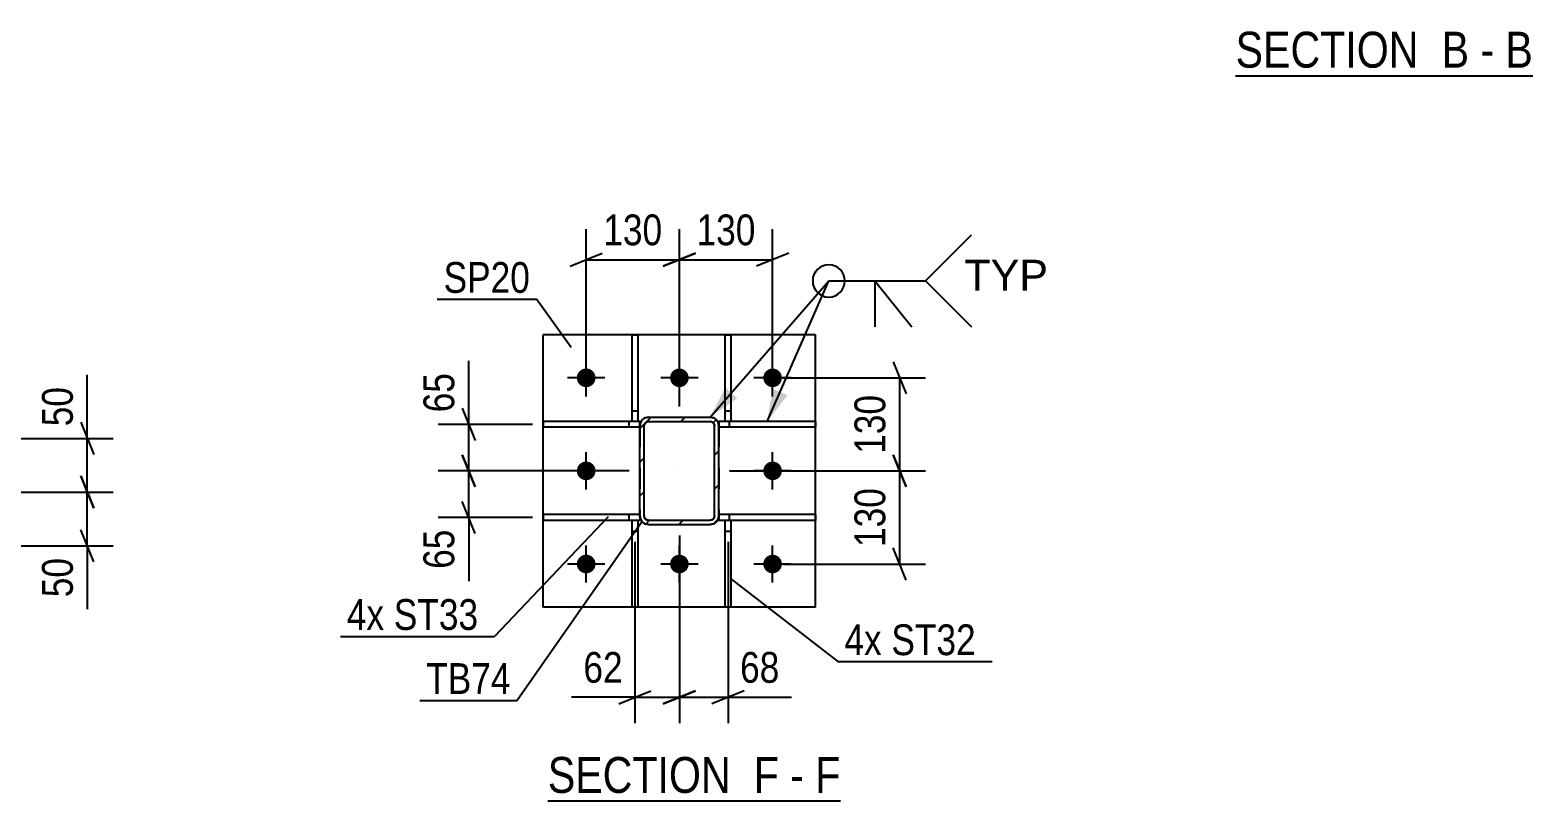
# Model space of a CAD drawing. Header units: millimetres. Extents: x 0 to 841, y 0 to 594.
# Drawn here: x 253.9 to 393.6, y 149.3 to 221 of the extents above; entities that cross this region are included whole.
import ezdxf

# ---------------------------------------------------------------- set-up
doc = ezdxf.new("R2010")
doc.units = ezdxf.units.MM
doc.linetypes.add('DXK_LINE_DOT2', pattern=[3.9198, 1.9599, -1.9599])
doc.linetypes.add('DXK_LINE_DOT3', pattern=[5.9187, 2.979, -0.9799, 0.9799, -0.9799])
doc.styles.add('Arial', font='ARIAL.TTF', dxfattribs={"height": 0.2})
doc.styles.add('Arial Narrow', font='ARIALN.TTF', dxfattribs={"height": 0.2})

# ---------------------------------------------------------------- blocks, each defined once
blk = doc.blocks.new('Unknown-318894869-12 - 2738')
at = {"color": 6, "linetype": 'Continuous'}
blk.add_line((365.99, 216.77), (393.64, 216.77), dxfattribs=at)
at = {"color": 0, "linetype": 'Continuous'}
for points in [[(384.1, 217.52), (384.1, 221.02), (365.99, 221.02), (365.99, 217.52)], [(387.71, 217.52), (387.71, 221.02), (385.15, 221.02), (385.15, 217.52)], [(390.03, 217.52), (390.03, 221.02), (388.76, 221.02), (388.76, 217.52)], [(393.64, 217.52), (393.64, 221.02), (391.08, 221.02), (391.08, 217.52)]]:
    blk.add_wipeout(points, dxfattribs=at)
at = {"color": 7, "linetype": 'Continuous', "style": 'Arial Narrow'}
for s, p in [('SECTION ', (365.99, 217.52)), ('B', (385.15, 217.52)), ('B', (391.08, 217.52)), ('-', (388.76, 217.52))]:
    blk.add_text(s, height=3.34, dxfattribs=at).set_placement(p)
blk = doc.blocks.new('Unknown-318894869-17 - 2384')
at = {"color": 6, "linetype": 'Continuous'}
blk.add_line((302.03, 149.27), (329.24, 149.27), dxfattribs=at)
at = {"color": 0, "linetype": 'Continuous'}
for points in [[(320.13, 150.02), (320.13, 153.52), (302.03, 153.52), (302.03, 150.02)], [(323.53, 150.02), (323.53, 153.52), (321.18, 153.52), (321.18, 150.02)], [(325.85, 150.02), (325.85, 153.52), (324.58, 153.52), (324.58, 150.02)], [(329.24, 150.02), (329.24, 153.52), (326.9, 153.52), (326.9, 150.02)]]:
    blk.add_wipeout(points, dxfattribs=at)
at = {"color": 7, "linetype": 'Continuous', "style": 'Arial Narrow'}
for s, p in [('SECTION ', (302.03, 150.02)), ('F', (321.18, 150.02)), ('F', (326.9, 150.02)), ('-', (324.58, 150.02))]:
    blk.add_text(s, height=3.34, dxfattribs=at).set_placement(p)
blk = doc.blocks.new('Part-318894869-2395 - 2384')
at = {"color": 2, "linetype": 'Continuous'}
for p, q in [((310.6, 175.92), (301.6, 175.92)), ((301.6, 175.92), (301.6, 175.38)), ((309.86, 175.38), (301.6, 175.38)), ((310.6, 175.38), (310.39, 175.38)), ((310.6, 175.79), (310.6, 175.38))]:
    blk.add_line(p, q, dxfattribs=at)
at = {"color": 7, "linetype": 'DXK_LINE_DOT2'}
for p, q in [((309.6, 175.38), (309.6, 175.92)), ((310.39, 175.38), (309.86, 175.38)), ((310.6, 175.79), (310.6, 175.92))]:
    blk.add_line(p, q, dxfattribs=at)
blk = doc.blocks.new('Part-318894869-2477 - 2384')
at = {"color": 2, "linetype": 'Continuous'}
for p, q in [((326.93, 184.58), (317.93, 184.58)), ((317.93, 184.58), (317.93, 184.18)), ((326.93, 184.58), (326.93, 184.05)), ((326.93, 184.05), (317.93, 184.05))]:
    blk.add_line(p, q, dxfattribs=at)
at = {"color": 7, "linetype": 'DXK_LINE_DOT2'}
for p, q in [((318.93, 184.05), (318.93, 184.58)), ((317.93, 184.18), (317.93, 184.05))]:
    blk.add_line(p, q, dxfattribs=at)
blk = doc.blocks.new('Part-318894869-2469 - 2384')
at = {"color": 2, "linetype": 'Continuous'}
for p, q in [((318.52, 184.59), (318.52, 192.65)), ((318.52, 192.65), (319.06, 192.65)), ((319.06, 192.65), (319.06, 184.59)), ((319.06, 184.59), (318.52, 184.59))]:
    blk.add_line(p, q, dxfattribs=at)
at = {"color": 7, "linetype": 'DXK_LINE_DOT2'}
blk.add_line((318.52, 185.59), (319.06, 185.59), dxfattribs=at)
blk = doc.blocks.new('Part-318894869-2487 - 2384')
at = {"color": 2, "linetype": 'Continuous'}
for p, q in [((318.52, 167.32), (318.52, 175.39)), ((318.52, 175.39), (319.06, 175.39)), ((319.06, 175.39), (319.06, 167.32)), ((319.06, 167.32), (318.52, 167.32))]:
    blk.add_line(p, q, dxfattribs=at)
at = {"color": 7, "linetype": 'DXK_LINE_DOT2'}
blk.add_line((318.52, 174.39), (319.06, 174.39), dxfattribs=at)
blk = doc.blocks.new('Bolt-318894869-2471 - 2384')
at = {"linetype": 'Continuous'}
for points in [[(304.73, 188.65, -1), (306.47, 188.65, -1)], [(313.4, 188.65, -1), (315.13, 188.65, -1)], [(322.07, 188.65, -1), (323.8, 188.65, -1)], [(304.73, 179.99, -1), (306.47, 179.99, -1)], [(322.07, 179.99, -1), (323.8, 179.99, -1)], [(304.73, 171.32, -1), (306.47, 171.32, -1)], [(313.4, 171.32, -1), (315.13, 171.32, -1)], [(322.07, 171.32, -1), (323.8, 171.32, -1)]]:
    blk.add_hatch(color=1, dxfattribs=at).paths.add_polyline_path(points)
at = {"color": 1, "linetype": 'Continuous'}
for p, q in [((305.6, 186.92), (305.6, 190.39)), ((314.27, 186.92), (314.27, 190.39)), ((322.93, 186.92), (322.93, 190.39)), ((307.33, 188.65), (303.87, 188.65)), ((316, 188.65), (312.53, 188.65)), ((324.67, 188.65), (321.2, 188.65)), ((305.6, 178.25), (305.6, 181.72)), ((322.93, 178.25), (322.93, 181.72)), ((307.33, 179.99), (303.87, 179.99)), ((324.67, 179.99), (321.2, 179.99)), ((305.6, 169.59), (305.6, 173.05)), ((314.27, 169.59), (314.27, 173.05)), ((322.93, 169.59), (322.93, 173.05)), ((307.33, 171.32), (303.87, 171.32)), ((316, 171.32), (312.53, 171.32)), ((324.67, 171.32), (321.2, 171.32))]:
    blk.add_line(p, q, dxfattribs=at)
blk = doc.blocks.new('Part-318894869-2492 - 2384')
at = {"color": 2, "linetype": 'Continuous'}
for p, q in [((309.86, 184.59), (309.86, 192.65)), ((309.86, 192.65), (310.39, 192.65)), ((310.39, 192.65), (310.39, 184.59)), ((310.39, 184.59), (309.86, 184.59))]:
    blk.add_line(p, q, dxfattribs=at)
at = {"color": 7, "linetype": 'DXK_LINE_DOT2'}
blk.add_line((309.86, 185.59), (310.39, 185.59), dxfattribs=at)
blk = doc.blocks.new('Part-318894869-2507 - 2384')
at = {"linetype": 'Continuous'}
h = blk.add_hatch(dxfattribs=at)
h.set_pattern_fill('', scale=0.7, style=0, pattern_type=0)
h.set_pattern_definition([(45, (317.6985, 184.7513), (-1.57154, 1.57154), [])])
h.paths.add_polyline_path([(317.87, 184.49), (317.7, 184.75), (317.44, 184.92), (317.13, 184.99), (311.4, 184.99), (311.09, 184.92), (310.83, 184.75), (310.66, 184.49), (310.6, 184.19), (310.6, 175.79), (310.66, 175.48), (310.83, 175.22), (311.09, 175.05), (311.4, 174.99), (317.13, 174.99), (317.44, 175.05), (317.7, 175.22), (317.87, 175.48), (317.93, 175.79), (317.93, 184.19)])
h.paths.add_polyline_path([(317.53, 175.79), (317.5, 175.63), (317.42, 175.5), (317.29, 175.42), (317.13, 175.39), (311.4, 175.39), (311.25, 175.42), (311.12, 175.5), (311.03, 175.63), (311, 175.79), (311, 184.19), (311.03, 184.34), (311.12, 184.47), (311.25, 184.56), (311.4, 184.59), (317.13, 184.59), (317.29, 184.56), (317.42, 184.47), (317.5, 184.34), (317.53, 184.19)])
at = {"color": 7, "linetype": 'DXK_LINE_DOT2'}
for p, q in [((310.6, 184.19), (310.66, 184.49)), ((311.09, 184.92), (311.4, 184.99)), ((311.25, 184.56), (311.12, 184.47)), ((311.4, 184.59), (311.25, 184.56)), ((311.4, 184.99), (317.13, 184.99)), ((311.4, 184.59), (317.13, 184.59)), ((317.13, 184.99), (317.44, 184.92)), ((317.29, 184.56), (317.13, 184.59)), ((317.42, 184.47), (317.29, 184.56)), ((317.87, 184.49), (317.93, 184.19)), ((310.6, 184.19), (310.6, 175.79)), ((311.03, 184.34), (311, 184.19)), ((311, 175.79), (311, 184.19)), ((311.12, 184.47), (311.03, 184.34)), ((317.5, 184.34), (317.42, 184.47)), ((317.53, 184.19), (317.5, 184.34)), ((317.53, 175.79), (317.53, 184.19)), ((317.93, 184.19), (317.93, 175.79)), ((310.66, 175.48), (310.6, 175.79)), ((311, 175.79), (311.03, 175.63)), ((311.03, 175.63), (311.12, 175.5)), ((311.4, 174.99), (311.09, 175.05)), ((311.12, 175.5), (311.25, 175.42)), ((311.25, 175.42), (311.4, 175.39)), ((311.4, 175.39), (317.13, 175.39)), ((311.4, 174.99), (317.13, 174.99)), ((317.13, 175.39), (317.29, 175.42)), ((317.44, 175.05), (317.13, 174.99)), ((317.29, 175.42), (317.42, 175.5)), ((317.42, 175.5), (317.5, 175.63)), ((317.5, 175.63), (317.53, 175.79)), ((317.93, 175.79), (317.87, 175.48))]:
    blk.add_line(p, q, dxfattribs=at)
at = {"color": 2, "linetype": 'Continuous'}
for p, q in [((310.66, 184.49), (310.6, 184.19)), ((311.4, 184.99), (311.09, 184.92)), ((311.12, 184.47), (311.25, 184.56)), ((311.25, 184.56), (311.4, 184.59)), ((311.4, 184.99), (317.13, 184.99)), ((311.4, 184.59), (317.13, 184.59)), ((317.44, 184.92), (317.13, 184.99)), ((317.13, 184.59), (317.29, 184.56)), ((317.29, 184.56), (317.42, 184.47)), ((317.93, 184.19), (317.87, 184.49)), ((310.6, 175.79), (310.6, 184.19)), ((311, 184.19), (311.03, 184.34)), ((311, 175.79), (311, 184.19)), ((311.03, 184.34), (311.12, 184.47)), ((317.42, 184.47), (317.5, 184.34)), ((317.5, 184.34), (317.53, 184.19)), ((317.53, 175.79), (317.53, 184.19)), ((317.93, 175.79), (317.93, 184.19)), ((310.6, 175.79), (310.66, 175.48)), ((311.03, 175.63), (311, 175.79)), ((311.12, 175.5), (311.03, 175.63)), ((311.09, 175.05), (311.4, 174.99)), ((311.25, 175.42), (311.12, 175.5)), ((311.4, 175.39), (311.25, 175.42)), ((311.4, 175.39), (317.13, 175.39)), ((311.4, 174.99), (317.13, 174.99)), ((317.29, 175.42), (317.13, 175.39)), ((317.13, 174.99), (317.44, 175.05)), ((317.42, 175.5), (317.29, 175.42)), ((317.5, 175.63), (317.42, 175.5)), ((317.53, 175.79), (317.5, 175.63)), ((317.87, 175.48), (317.93, 175.79))]:
    blk.add_line(p, q, dxfattribs=at)
at = {"color": 7, "linetype": 'DXK_LINE_DOT3'}
blk.add_line((314.27, 179.99), (314.27, 179.99), dxfattribs=at)
at = {"color": 7, "linetype": 'DXK_LINE_DOT2'}
for centre, start, end in [((311.4, 184.19), 112.5, 157.5), ((317.13, 184.19), 22.5, 67.5), ((311.4, 175.79), 202.5, 247.5), ((317.13, 175.79), 292.5, 337.5)]:
    blk.add_arc(centre, 0.8, start, end, dxfattribs=at)
at = {"color": 2, "linetype": 'Continuous'}
for centre, start, end in [((311.4, 184.19), 112.5, 157.5), ((317.13, 184.19), 22.5, 67.5), ((311.4, 175.79), 202.5, 247.5), ((317.13, 175.79), 292.5, 337.5)]:
    blk.add_arc(centre, 0.8, start, end, dxfattribs=at)
blk = doc.blocks.new('Part-318894869-2544 - 2384')
at = {"color": 2, "linetype": 'Continuous'}
for p, q in [((326.93, 175.92), (317.93, 175.92)), ((317.93, 175.79), (317.93, 175.38)), ((318.52, 175.38), (317.93, 175.38)), ((326.93, 175.38), (319.06, 175.38)), ((326.93, 175.92), (326.93, 175.38))]:
    blk.add_line(p, q, dxfattribs=at)
at = {"color": 7, "linetype": 'DXK_LINE_DOT2'}
for p, q in [((317.93, 175.92), (317.93, 175.79)), ((319.06, 175.38), (318.52, 175.38)), ((318.93, 175.38), (318.93, 175.92))]:
    blk.add_line(p, q, dxfattribs=at)
blk = doc.blocks.new('Part-318894869-2549 - 2384')
at = {"color": 2, "linetype": 'Continuous'}
for p, q in [((301.6, 167.32), (301.6, 192.65)), ((326.93, 192.65), (301.6, 192.65)), ((326.93, 167.32), (326.93, 192.65)), ((326.93, 167.32), (301.6, 167.32))]:
    blk.add_line(p, q, dxfattribs=at)
blk = doc.blocks.new('Part-318894869-2560 - 2384')
at = {"color": 2, "linetype": 'Continuous'}
for p, q in [((310.6, 184.58), (301.6, 184.58)), ((301.6, 184.58), (301.6, 184.05)), ((310.6, 184.19), (310.6, 184.58)), ((310.6, 184.05), (301.6, 184.05))]:
    blk.add_line(p, q, dxfattribs=at)
at = {"color": 7, "linetype": 'DXK_LINE_DOT2'}
for p, q in [((309.6, 184.05), (309.6, 184.58)), ((310.6, 184.19), (310.6, 184.05))]:
    blk.add_line(p, q, dxfattribs=at)
blk = doc.blocks.new('Part-318894869-2565 - 2384')
at = {"color": 2, "linetype": 'Continuous'}
for p, q in [((309.86, 167.32), (309.86, 175.39)), ((309.86, 175.39), (310.39, 175.39)), ((310.39, 175.39), (310.39, 167.32)), ((310.39, 167.32), (309.86, 167.32))]:
    blk.add_line(p, q, dxfattribs=at)
at = {"color": 7, "linetype": 'DXK_LINE_DOT2'}
blk.add_line((309.86, 174.39), (310.39, 174.39), dxfattribs=at)
blk = doc.blocks.new('StraightDimension-318894869-6791 - 6559')
at = {"color": 7, "linetype": 'Continuous'}
for p, q in [((258.61, 179.52), (259.81, 176.52)), ((245.46, 178.02), (261.61, 178.02)), ((259.21, 173.01), (259.21, 178.02)), ((259.81, 171.51), (258.61, 174.51)), ((211.98, 173.01), (261.61, 173.01)), ((259.21, 173.01), (259.21, 167.11)), ((259.21, 173.01), (259.21, 167.11))]:
    blk.add_line(p, q, dxfattribs=at)
at = {"color": 0}
blk.add_wipeout([(258.46, 172.49), (254.26, 172.49), (254.26, 167.63), (258.46, 167.63)], dxfattribs=at)
at = {"color": 3, "style": 'Arial Narrow'}
blk.add_text('50', height=2.863, rotation=90.0002, dxfattribs=at).set_placement((257.86, 168.23))
blk = doc.blocks.new('StraightDimension-318894869-6783 - 6559')
at = {"color": 7, "linetype": 'Continuous'}
for p, q in [((259.21, 183.01), (259.21, 188.92)), ((259.21, 183.01), (259.21, 188.92)), ((258.61, 184.51), (259.81, 181.51)), ((211.98, 183.01), (261.61, 183.01)), ((259.21, 178.02), (259.21, 183.01)), ((259.81, 176.52), (258.61, 179.52)), ((245.46, 178.02), (261.61, 178.02))]:
    blk.add_line(p, q, dxfattribs=at)
at = {"color": 0}
blk.add_wipeout([(258.46, 188.4), (254.26, 188.4), (254.26, 183.54), (258.46, 183.54)], dxfattribs=at)
at = {"color": 3, "style": 'Arial Narrow'}
blk.add_text('50', height=2.863, rotation=90.0002, dxfattribs=at).set_placement((257.86, 184.14))
blk = doc.blocks.new('StraightDimension-318894869-2626 - 2384')
at = {"color": 7, "linetype": 'Continuous'}
for p, q in [((334.16, 181.49), (335.36, 178.49)), ((318.93, 179.99), (337.16, 179.99)), ((334.76, 171.32), (334.76, 179.99)), ((335.36, 169.82), (334.16, 172.82)), ((323.93, 171.32), (337.16, 171.32))]:
    blk.add_line(p, q, dxfattribs=at)
at = {"color": 0}
blk.add_wipeout([(334.01, 178.99), (329.81, 178.99), (329.81, 172.31), (334.01, 172.31)], dxfattribs=at)
at = {"color": 3, "style": 'Arial Narrow'}
blk.add_text('130', height=2.863, rotation=90.0002, dxfattribs=at).set_placement((333.41, 172.91))
blk = doc.blocks.new('StraightDimension-318894869-2594 - 2384')
at = {"color": 7, "linetype": 'Continuous'}
for p, q in [((314.27, 185.99), (314.27, 202.49)), ((322.93, 189.65), (322.93, 202.49)), ((312.77, 199.04), (315.77, 200.24)), ((324.43, 200.24), (321.43, 199.04)), ((314.27, 199.64), (322.93, 199.64))]:
    blk.add_line(p, q, dxfattribs=at)
at = {"color": 0}
blk.add_wipeout([(321.94, 200.39), (321.94, 204.59), (315.26, 204.59), (315.26, 200.39)], dxfattribs=at)
at = {"color": 3, "style": 'Arial Narrow'}
blk.add_text('130', height=2.863, dxfattribs=at).set_placement((315.86, 200.99))
blk = doc.blocks.new('StraightDimension-318894869-2575 - 2384')
at = {"color": 7, "linetype": 'Continuous'}
for p, q in [((310.12, 173.39), (310.12, 156.52)), ((314.27, 173.99), (314.27, 156.52)), ((308.62, 158.32), (311.62, 159.52)), ((315.77, 159.52), (312.77, 158.32)), ((310.12, 158.92), (304.22, 158.92)), ((310.12, 158.92), (304.22, 158.92)), ((310.12, 158.92), (314.27, 158.92))]:
    blk.add_line(p, q, dxfattribs=at)
at = {"color": 0}
blk.add_wipeout([(309.6, 159.67), (309.6, 163.87), (304.74, 163.87), (304.74, 159.67)], dxfattribs=at)
at = {"color": 3, "style": 'Arial Narrow'}
blk.add_text('62', height=2.863, dxfattribs=at).set_placement((305.34, 160.27))
blk = doc.blocks.new('StraightDimension-318894869-2584 - 2384')
at = {"color": 7, "linetype": 'Continuous'}
for p, q in [((314.27, 173.99), (314.27, 156.52)), ((318.79, 173.39), (318.79, 156.52)), ((312.77, 158.32), (315.77, 159.52)), ((320.29, 159.52), (317.29, 158.32)), ((314.27, 158.92), (318.79, 158.92)), ((318.79, 158.92), (324.7, 158.92)), ((318.79, 158.92), (324.7, 158.92))]:
    blk.add_line(p, q, dxfattribs=at)
at = {"color": 0}
blk.add_wipeout([(324.17, 159.67), (324.17, 163.87), (319.31, 163.87), (319.31, 159.67)], dxfattribs=at)
at = {"color": 3, "style": 'Arial Narrow'}
blk.add_text('68', height=2.863, dxfattribs=at).set_placement((319.91, 160.27))
blk = doc.blocks.new('StraightDimension-318894869-2603 - 2384')
at = {"color": 7, "linetype": 'Continuous'}
for p, q in [((305.6, 189.65), (305.6, 202.49)), ((314.27, 185.99), (314.27, 202.49)), ((304.1, 199.04), (307.1, 200.24)), ((315.77, 200.24), (312.77, 199.04)), ((305.6, 199.64), (314.27, 199.64))]:
    blk.add_line(p, q, dxfattribs=at)
at = {"color": 0}
blk.add_wipeout([(313.27, 200.39), (313.27, 204.59), (306.59, 204.59), (306.59, 200.39)], dxfattribs=at)
at = {"color": 3, "style": 'Arial Narrow'}
blk.add_text('130', height=2.863, dxfattribs=at).set_placement((307.19, 200.99))
blk = doc.blocks.new('StraightDimension-318894869-2613 - 2384')
at = {"color": 7, "linetype": 'Continuous'}
for p, q in [((294.08, 181.49), (295.28, 178.49)), ((309.6, 179.99), (291.83, 179.99)), ((294.68, 175.65), (294.68, 179.99)), ((295.28, 174.15), (294.08, 177.15)), ((300.6, 175.65), (291.83, 175.65)), ((294.68, 175.65), (294.68, 169.74)), ((294.68, 175.65), (294.68, 169.74))]:
    blk.add_line(p, q, dxfattribs=at)
at = {"color": 0}
blk.add_wipeout([(293.93, 175.13), (289.73, 175.13), (289.73, 170.27), (293.93, 170.27)], dxfattribs=at)
at = {"color": 3, "style": 'Arial Narrow'}
blk.add_text('65', height=2.863, rotation=90.0002, dxfattribs=at).set_placement((293.33, 170.87))
blk = doc.blocks.new('StraightDimension-318894869-2619 - 2384')
at = {"color": 7, "linetype": 'Continuous'}
for p, q in [((294.68, 184.32), (294.68, 190.22)), ((294.68, 184.32), (294.68, 190.22)), ((294.08, 185.82), (295.28, 182.82)), ((300.6, 184.32), (291.83, 184.32)), ((294.68, 179.99), (294.68, 184.32)), ((295.28, 178.49), (294.08, 181.49)), ((309.6, 179.99), (291.83, 179.99))]:
    blk.add_line(p, q, dxfattribs=at)
at = {"color": 0}
blk.add_wipeout([(293.93, 189.7), (289.73, 189.7), (289.73, 184.84), (293.93, 184.84)], dxfattribs=at)
at = {"color": 3, "style": 'Arial Narrow'}
blk.add_text('65', height=2.863, rotation=90.0002, dxfattribs=at).set_placement((293.33, 185.44))
blk = doc.blocks.new('StraightDimension-318894869-2636 - 2384')
at = {"color": 7, "linetype": 'Continuous'}
for p, q in [((334.16, 190.15), (335.36, 187.15)), ((323.93, 188.65), (337.16, 188.65)), ((334.76, 179.99), (334.76, 188.65)), ((335.36, 178.49), (334.16, 181.49)), ((318.93, 179.99), (337.16, 179.99))]:
    blk.add_line(p, q, dxfattribs=at)
at = {"color": 0}
blk.add_wipeout([(334.01, 187.66), (329.81, 187.66), (329.81, 180.98), (334.01, 180.98)], dxfattribs=at)
at = {"color": 3, "style": 'Arial Narrow'}
blk.add_text('130', height=2.863, rotation=90.0002, dxfattribs=at).set_placement((333.41, 181.58))
blk = doc.blocks.new('Mark-318894869-2503 - 2384')
at = {"color": 0}
blk.add_wipeout([(298.58, 159.23), (298.58, 162.23), (290.72, 162.23), (290.72, 159.23)], dxfattribs=at)
blk.add_wipeout([(298.58, 159.23), (298.58, 162.23), (290.72, 162.23), (290.72, 159.23)], dxfattribs=at)
at = {"color": 30, "linetype": 'Continuous'}
for p in [(310.82, 175.27), (290.12, 158.63)]:
    blk.add_line(p, (299.18, 158.63), dxfattribs=at)
at = {"color": 3, "style": 'Arial Narrow'}
blk.add_text('TB74', height=2.863, dxfattribs=at).set_placement((290.72, 159.23))
blk = doc.blocks.new('WeldMark-318894869-2646 - 2384')
at = {"linetype": 'Continuous'}
for points in [[(319.67, 186.76), (317.13, 184.99), (318.53, 187.74)], [(324.32, 187.03), (322.43, 184.58), (322.95, 187.63)]]:
    blk.add_hatch(color=30, dxfattribs=at).paths.add_polyline_path(points)
at = {"color": 30, "linetype": 'Continuous'}
for p, q in [((317.13, 184.99), (328.16, 197.67)), ((322.43, 184.58), (328.16, 197.67)), ((328.16, 197.67), (337.16, 197.67))]:
    blk.add_line(p, q, dxfattribs=at)
at = {"color": 3, "linetype": 'Continuous'}
for q in [(335.87, 193.38), (332.44, 193.38)]:
    blk.add_line((332.44, 197.67), q, dxfattribs=at)
for start, end in [(90, 270), (270, 90)]:
    blk.add_arc((328.16, 197.67), 1.5, start, end, dxfattribs=at)
at = {"color": 0, "linetype": 'Continuous'}
blk.add_wipeout([(348.53, 196.77), (348.53, 199.77), (340.76, 199.77), (340.76, 196.77)], dxfattribs=at)
blk.add_wipeout([(348.53, 196.77), (348.53, 199.77), (340.76, 199.77), (340.76, 196.77)], dxfattribs=at)
at = {"color": 3, "linetype": 'Continuous'}
for q in [(341.44, 201.95), (341.44, 193.38)]:
    blk.add_line((337.16, 197.67), q, dxfattribs=at)
at = {"color": 3, "linetype": 'Continuous', "style": 'Arial'}
blk.add_text('TYP', height=2.865, dxfattribs=at).set_placement((340.76, 196.77))
blk = doc.blocks.new('Mark-318894869-2545 - 2384')
at = {"color": 0}
blk.add_wipeout([(300.38, 196.56), (300.38, 199.56), (292.34, 199.56), (292.34, 196.56)], dxfattribs=at)
blk.add_wipeout([(300.38, 196.56), (300.38, 199.56), (292.34, 199.56), (292.34, 196.56)], dxfattribs=at)
at = {"color": 30, "linetype": 'Continuous'}
for p in [(291.74, 195.96), (304.2, 191.48)]:
    blk.add_line(p, (300.98, 195.96), dxfattribs=at)
at = {"color": 3, "style": 'Arial Narrow'}
blk.add_text('SP20', height=2.863, dxfattribs=at).set_placement((292.34, 196.56))
blk = doc.blocks.new('MarkSet-318894869-2697 - 2384')
at = {"color": 0}
for points in [[(333.08, 162.84), (333.08, 165.84), (329.61, 165.84), (329.61, 162.84)], [(341.84, 162.84), (341.84, 165.84), (333.98, 165.84), (333.98, 162.84)]]:
    blk.add_wipeout(points, dxfattribs=at)
for points in [[(333.08, 162.84), (333.08, 165.84), (329.61, 165.84), (329.61, 162.84)], [(341.84, 162.84), (341.84, 165.84), (333.98, 165.84), (333.98, 162.84)]]:
    blk.add_wipeout(points, dxfattribs=at)
at = {"color": 30, "linetype": 'Continuous'}
for p, q in [((319.04, 169.93), (329.01, 162.24)), ((329.01, 162.24), (343.34, 162.24))]:
    blk.add_line(p, q, dxfattribs=at)
at = {"color": 3, "style": 'Arial Narrow'}
for s, p in [('4x', (329.61, 162.84)), ('ST32', (333.98, 162.84))]:
    blk.add_text(s, height=2.863, dxfattribs=at).set_placement(p)
blk = doc.blocks.new('MarkSet-318894869-2727 - 2384')
at = {"color": 30, "linetype": 'Continuous'}
blk.add_line((307.64, 175.72), (297.06, 164.59), dxfattribs=at)
at = {"color": 0}
for points in [[(286.81, 165.19), (286.81, 168.19), (283.34, 168.19), (283.34, 165.19)], [(295.56, 165.19), (295.56, 168.19), (287.71, 168.19), (287.71, 165.19)]]:
    blk.add_wipeout(points, dxfattribs=at)
for points in [[(286.81, 165.19), (286.81, 168.19), (283.34, 168.19), (283.34, 165.19)], [(295.56, 165.19), (295.56, 168.19), (287.71, 168.19), (287.71, 165.19)]]:
    blk.add_wipeout(points, dxfattribs=at)
at = {"color": 30, "linetype": 'Continuous'}
blk.add_line((282.74, 164.59), (297.06, 164.59), dxfattribs=at)
at = {"color": 3, "style": 'Arial Narrow'}
for s, p in [('4x', (283.34, 165.19)), ('ST33', (287.71, 165.19))]:
    blk.add_text(s, height=2.863, dxfattribs=at).set_placement(p)

msp = doc.modelspace()

# ---------------------------------------------------------------- block references
for name in ['Unknown-318894869-12 - 2738', 'Part-318894869-2549 - 2384', 'Part-318894869-2492 - 2384', 'Part-318894869-2469 - 2384', 'Bolt-318894869-2471 - 2384', 'Part-318894869-2560 - 2384', 'Part-318894869-2507 - 2384', 'Part-318894869-2477 - 2384', 'StraightDimension-318894869-6791 - 6559', 'Part-318894869-2395 - 2384', 'Part-318894869-2565 - 2384', 'Part-318894869-2544 - 2384', 'Part-318894869-2487 - 2384', 'Unknown-318894869-17 - 2384']:
    msp.add_blockref(name, (0, 0))

# ---------------------------------------------------------------- next in the draw order: block references
for name in ['StraightDimension-318894869-2594 - 2384', 'StraightDimension-318894869-6783 - 6559', 'StraightDimension-318894869-2626 - 2384', 'StraightDimension-318894869-2575 - 2384']:
    msp.add_blockref(name, (0, 0))

# ---------------------------------------------------------------- next in the draw order: block references
for name in ['StraightDimension-318894869-2603 - 2384', 'StraightDimension-318894869-2636 - 2384', 'StraightDimension-318894869-2613 - 2384', 'StraightDimension-318894869-2584 - 2384']:
    msp.add_blockref(name, (0, 0))

# ---------------------------------------------------------------- next in the draw order: block references
for name in ['WeldMark-318894869-2646 - 2384', 'Mark-318894869-2545 - 2384', 'StraightDimension-318894869-2619 - 2384', 'Mark-318894869-2503 - 2384', 'MarkSet-318894869-2697 - 2384']:
    msp.add_blockref(name, (0, 0))

# ---------------------------------------------------------------- next in the draw order: block references
msp.add_blockref('MarkSet-318894869-2727 - 2384', (0, 0))

doc.saveas('drawing.dxf')
